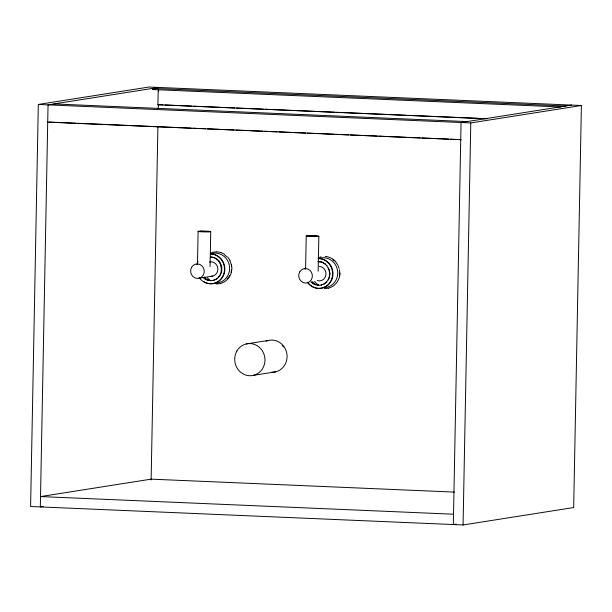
<?xml version="1.0" encoding="UTF-8"?>
<svg xmlns="http://www.w3.org/2000/svg" width="612" height="612" viewBox="0 0 612 612"><rect width="100%" height="100%" fill="white"/><g stroke="black" fill="none" stroke-linecap="round" stroke-linejoin="round"><path stroke-width="0.92" d="M38.319 104.461L30.6 506.499L463.07 524.966L573.681 507.539L581.4 105.501L148.93 87.034L38.319 104.461L470.789 122.928L581.4 105.501M560.952 106.978L152.709 89.543L152.732 88.38L565.74 106.021M486.999 118.797L157.927 104.744L158.217 89.62M151.126 479.938L157.911 126.6M158.256 108.454L158.332 104.637M158.585 91.264L158.623 89.26M197.477 264.361L198.112 231.336M210.061 266.564L210.735 231.65A6.334 0.405 1.1 0 0 201.753 231.068A6.334 0.405 1.1 0 0 200.782 231.757A6.334 0.405 1.1 0 0 210.735 231.65M305.595 268.982L306.23 235.957M318.179 271.185L318.852 236.27A6.334 0.405 1.1 0 0 309.871 235.689A6.334 0.405 1.1 0 0 308.899 236.377A6.334 0.405 1.1 0 0 318.852 236.27M463.07 524.966L470.789 122.928M220.159 263.374L220.557 263.313C218.629 259.702 214.812 256.964 210.643 257.048C223.25 257.323 225.461 277.626 213.075 280.411L215.5 279.546M221.498 272.325L221.827 270.045M231.344 272.516L231.925 268.454L231.497 264.346M326.242 282.186L326.632 282.117L323.901 283.96C333.662 278.743 329.914 261.967 318.76 261.668L322.027 262.135L325.821 264.415M329.83 275.423L329.891 272.363M340.043 273.074C339.92 279.921 335.215 286.493 328.445 288.16M220.328 275.132L221.207 273.029M231.321 272.592C229.821 277.848 225.66 282.17 220.328 283.547M328.743 279.049L329.616 276.945L329.218 277.007M219.876 275.721L218.117 277.565M217.344 278.391L215.784 279.347M210.543 253.131L212.915 252.205L216.847 251.823M317.926 258.042L321.032 256.826M324.291 283.899L321.193 285.031L321.591 284.962C317.858 285.819 313.727 284.825 311.072 282.002M158.661 87.447L48.05 104.874L40.331 506.912L43.161 506.468M152.709 89.543L155.479 89.107M157.927 104.744L163.098 104.882M571.669 105.088L461.058 122.515L453.339 524.553L456.169 524.109M213.512 257.575L213.909 257.514M216.174 258.868L216.572 258.807M218.438 260.85L218.836 260.788M221.223 266.274L221.613 266.205L221.858 268.515M221.536 269.349L221.934 269.28M199.061 278.253L212.685 276.111M204.653 278.865L210.582 280.625L207.315 280.166L202.955 277.389M207.315 280.166L207.713 280.105M321.629 262.196L322.027 262.135M324.291 263.489L324.689 263.428M326.556 265.463L326.953 265.401M328.277 267.987L329.47 270.099M329.34 270.887L329.73 270.825M329.654 273.962L330.052 273.901M328.055 279.806L328.445 279.745M312.77 283.486L318.699 285.246L318.301 285.307M315.432 284.779L315.83 284.718M246.215 343.936L268.331 340.456M253.452 375.34L275.576 371.851M317.712 261.745L319.15 261.607M210.184 280.694L213.473 280.35M216.227 283.983L220.159 283.608M324.345 288.604L328.277 288.221M165.003 104.966L177.404 105.494M179.316 105.57L191.717 106.105M193.621 106.182L220.328 107.322M222.233 107.406L234.633 107.934M236.546 108.018L248.946 108.546M250.851 108.63L263.252 109.158M265.157 109.242L291.863 110.382M293.775 110.458L334.787 112.21M336.699 112.294L363.406 113.434M365.31 113.518L406.322 115.27M408.235 115.347L483.587 118.567M53.978 103.941L466.987 121.581M49.075 122.086L75.781 123.226M77.686 123.303L191.196 128.153M193.101 128.237L205.502 128.765M207.407 128.841L219.807 129.377M221.72 129.453L234.113 129.989M236.025 130.065L248.426 130.593M250.331 130.677L262.732 131.205M264.636 131.289L277.037 131.817M278.95 131.901L291.343 132.429M293.255 132.513L305.656 133.041M307.561 133.125L319.961 133.653M321.866 133.73L334.267 134.265M336.179 134.342L348.58 134.877M350.485 134.954L362.885 135.482M364.79 135.566L377.191 136.094M379.096 136.178L405.81 137.317M407.714 137.402L420.115 137.93M422.02 138.014L434.421 138.541M436.325 138.618L448.726 139.154M450.639 139.23L461.127 139.681L47.721 122.102M454.456 492.102L151.141 479.15L40.53 496.577L453.538 514.218M325.148 256.443C329.264 256.673 333.027 258.692 335.843 261.645M217.023 251.83L220.924 252.542M221.077 252.611L224.665 254.355M311.47 281.941L313.168 283.425M203.352 277.328L205.051 278.804M227.786 257.109L230.089 260.483M220.825 264.032L221.353 265.486M210.704 253.934A14.963 14.038 81 0 1 222.975 275.844A14.963 14.038 81 0 1 199.313 277.802M196.911 264.422A14.963 14.038 81 0 1 198.02 261.553M209.61 283.67A14.963 14.038 81 0 1 203.536 281.443M211.094 253.873A14.963 14.038 81 0 1 224.864 269.41A14.963 14.038 81 0 1 210.52 283.738M208.271 280.694A14.963 14.038 81 0 1 204.446 276.991M210.436 254.034A14.963 14.038 81 0 1 229.393 265.738A14.963 14.038 81 0 1 215.263 282.996M210.253 280.38A14.963 14.038 81 0 1 207.384 277.886M224.803 255.12A14.963 14.038 81 0 1 227.014 256.925M229.837 260.804A14.963 14.038 81 0 1 231.535 266.786M231.474 269.907A14.963 14.038 81 0 1 231.03 272.195M229.554 275.737A14.963 14.038 81 0 1 227.259 278.735M209.426 261.951A7.268 6.816 81 0 1 217.841 268.377A7.268 6.816 81 0 1 210.918 276.28M266.075 341.198A16.119 15.116 81 0 1 286.821 353.438A16.119 15.116 81 0 1 271.644 372.234M282.446 345.673A15.484 14.52 81 0 1 283.44 346.912M319.212 258.493A14.963 14.038 81 0 1 331.49 280.395A14.963 14.038 81 0 1 307.828 282.362M318.821 258.555A14.963 14.038 81 0 1 331.092 280.457A14.963 14.038 81 0 1 307.431 282.423M305.028 269.043A14.963 14.038 81 0 1 305.51 267.582M315.624 284.764A14.963 14.038 81 0 1 312.564 281.612M320.305 258.096A14.963 14.038 81 0 1 337.64 271.323A14.963 14.038 81 0 1 323.381 287.609M318.37 285.001A14.963 14.038 81 0 1 314.537 281.298M332.92 259.733A14.963 14.038 81 0 1 334.427 260.888M335.781 262.234A14.963 14.038 81 0 1 337.962 265.424M338.291 266.121A14.963 14.038 81 0 1 339.102 268.331M339.446 269.846A14.963 14.038 81 0 1 339.476 275.301M319.311 266.404A7.268 6.816 81 0 1 325.921 274.887A7.268 6.816 81 0 1 317.276 280.579M200.17 231.313L208.929 231.604L200.17 231.313M308.287 235.926L317.047 236.224L308.287 235.926M191.587 267.299A7.268 6.816 81 0 0 197.286 278.429A7.268 6.816 81 0 0 203.406 267.804A7.268 6.816 81 0 0 191.587 267.299M236.882 351.036A16.119 15.116 81 0 0 249.52 375.722A16.119 15.116 81 0 0 263.099 352.16A16.119 15.116 81 0 0 236.882 351.036M299.704 271.919A7.268 6.816 81 0 0 305.403 283.042A7.268 6.816 81 0 0 311.523 272.424A7.268 6.816 81 0 0 299.704 271.919"/></g></svg>
